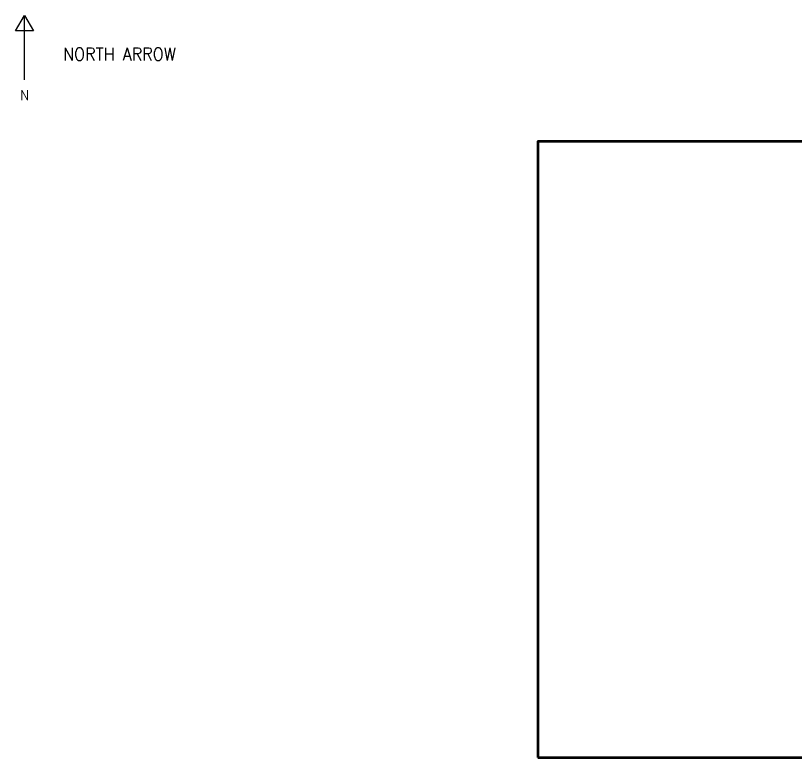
# Model space of a CAD drawing. Header units: feet. Extents: x -0.8 to 56, y -82.5 to 2.6.
# Drawn here: x -0.35 to 30.04, y -67 to -38.1 of the extents above; entities that cross this region are included whole.
import ezdxf
from ezdxf.enums import TextEntityAlignment as Align

# ---------------------------------------------------------------- set-up
doc = ezdxf.new("R2010")
doc.units = ezdxf.units.FT
for name, color, linetype, lineweight, true_color in [('BORDER', 7, 'Continuous', 50, 0xffffff), ('LEGEND', 7, 'Continuous', 18, 0xffffff), ('NORTH-ARROW', 7, 'Continuous', 25, 0xffffff), ('TITLE-BLOCK', 7, 'Continuous', 25, 0xffffff)]:
    doc.layers.add(name, color=color, linetype=linetype, lineweight=lineweight, true_color=true_color)
doc.styles.add('textstyle32', font='')
doc.styles.add('textstyle67', font='')
doc.styles.get('textstyle32').set_extended_font_data('Standard')
doc.styles.get('textstyle67').set_extended_font_data('Standard')

# ---------------------------------------------------------------- blocks, each defined once
blk = doc.blocks.new('SYM_NORTH_ARROW')
at = {"layer": 'NORTH-ARROW'}
blk.add_lwpolyline([(-0.35, 0.9), (0, 1.5), (0.35, 0.9)], close=True, dxfattribs=at)
blk.add_lwpolyline([(0, -1), (0, 1.5)], dxfattribs=at)
at = {"layer": 'NORTH-ARROW', "style": 'textstyle67'}
blk.add_text('N', height=0.4, dxfattribs=at).set_placement((0, -1.6), align=Align.MIDDLE_CENTER)
blk = doc.blocks.new('TB_BORDER_ARCH_D_FULLBLEED')
at = {"layer": 'BORDER'}
blk.add_lwpolyline([(0, 0), (36, 0), (36, 24), (0, 24)], close=True, dxfattribs=at)

msp = doc.modelspace()

# ---------------------------------------------------------------- block references
at = {"layer": 'LEGEND'}
msp.add_blockref('SYM_NORTH_ARROW', (0, -39.6), dxfattribs=at)
at = {"layer": 'TITLE-BLOCK'}
msp.add_blockref('TB_BORDER_ARCH_D_FULLBLEED', (20, -67), dxfattribs=at)

# ---------------------------------------------------------------- texts
at = {"layer": 'LEGEND', "style": 'textstyle32'}
msp.add_text('NORTH ARROW', height=0.5, dxfattribs=at).set_placement((1.5, -39.6), align=Align.MIDDLE_LEFT)

doc.saveas('drawing.dxf')
